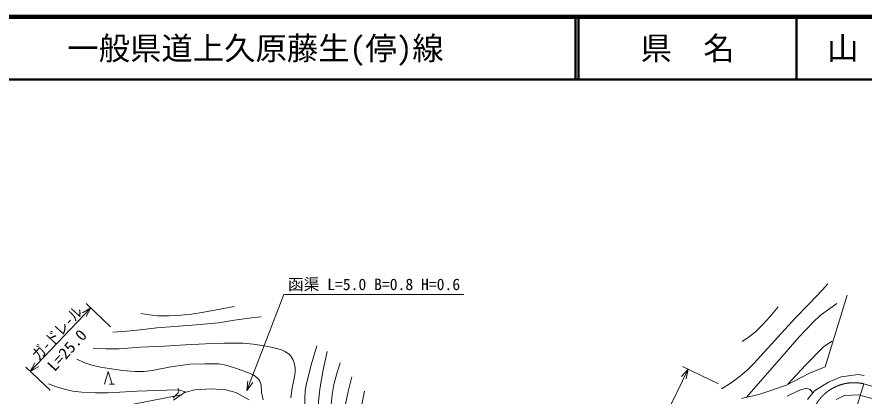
# Model space of a CAD drawing. Units: millimetres, scale not verified. Extents: x 40000 to 680000, y 20000 to 380000.
# Drawn here: x 208698 to 343764, y 319555 to 380000 of the extents above; entities that cross this region are included whole.
import ezdxf
from ezdxf.enums import TextEntityAlignment as Align

# ---------------------------------------------------------------- set-up
doc = ezdxf.new("R2010")
doc.units = ezdxf.units.MM
doc.header["$LTSCALE"] = 1000
doc.linetypes.add('CHAIN', pattern=[18.5, 12, -1.5, 3.5, -1.5])
for name, color, linetype, lineweight in [('M-BGD', 7, 'Continuous', 13), ('M-BMK', 2, 'CHAIN', 13), ('M-STR-HTXT', 7, 'Continuous', 13), ('M-TTL', 2, 'Continuous', 140), ('M-TTL-LINE', 7, 'Continuous', 50)]:
    doc.layers.add(name, color=color, linetype=linetype, lineweight=lineweight)
doc.layers.add('M-TTL-TXT', color=7, linetype='Continuous')
doc.styles.add('ＭＳ ゴシック', font='')
doc.styles.get('ＭＳ ゴシック').set_extended_font_data('MS Gothic')

msp = doc.modelspace()

# ---------------------------------------------------------------- linework, layer by layer
at = {"layer": 'M-BGD'}
for p, q in [((341053, 335630), (337589, 324224)), ((337589, 324224), (335055, 323210)), ((222661, 321444), (223261, 323444)), ((223261, 323444), (223861, 321444)), ((335055, 323210), (331379, 321309)), ((340097, 322640), (342826, 322993)), ((342826, 322993), (343782, 322857)), ((335866, 320365), (338095, 321775)), ((338095, 321775), (340097, 322640)), ((223461, 321444), (224261, 321444)), ((233643, 318884), (235401, 320110)), ((234351, 320756), (234409, 320701)), ((234475, 320221), (234407, 320093)), ((234409, 320701), (234468, 320589)), ((234468, 320589), (234498, 320476)), ((234501, 320335), (234475, 320221)), ((234498, 320476), (234501, 320335)), ((235401, 320110), (237077, 320560)), ((237077, 320560), (239693, 320683)), ((239693, 320683), (241982, 320560)), ((241982, 320560), (243576, 320110)), ((243576, 320110), (245702, 318966)), ((331379, 321309), (327155, 319873)), ((331506, 319535), (333365, 320422)), ((333365, 320422), (334548, 320802)), ((334548, 320802), (335181, 320591)), ((334728, 319000), (335866, 320365)), ((335181, 320591), (335596, 320041)), ((234887, 319752), (227287, 318275)), ((234296, 319977), (233603, 319257)), ((234407, 320093), (234296, 319977)), ((327155, 319873), (324240, 319155)), ((339337, 319001), (340639, 319622)), ((340639, 319622), (342902, 319746)), ((342902, 319746), (345414, 319063))]:
    msp.add_line(p, q, dxfattribs=at)
for points in [[(321056, 320714), (322571, 321687), (324042, 322769), (325106, 323681), (326206, 324762), (332777, 331981), (334982, 334185), (337164, 336517), (338009, 337467)], [(228458, 332715), (229838, 332481), (231153, 332364), (232956, 332356), (234858, 332450), (236509, 332615), (238484, 332929), (243310, 333815)], [(324307, 328265), (325477, 329034), (326433, 329795), (327585, 330910), (328725, 332161), (330058, 333766)], [(325057, 319414), (331361, 326594), (333426, 328985), (335628, 331359), (336764, 332374), (337909, 333266), (339409, 334316)], [(224007, 329765), (226203, 329901), (228345, 330138), (231002, 330434), (233795, 330641), (237351, 330890), (240843, 331240), (243374, 331681), (246100, 332044), (247661, 332165)], [(331608, 321464), (334468, 324512), (337373, 327460), (338659, 328315)], [(220857, 327116), (222857, 327060), (225006, 327108), (228407, 327338), (232204, 327488), (235500, 327733), (238758, 327873), (241659, 327969), (244759, 327964), (246361, 327816), (248135, 327540), (249501, 327286), (250855, 326918), (251421, 326674), (252090, 326231), (252392, 325914), (252709, 325401), (252912, 324866), (253052, 324073), (253049, 323364), (252904, 322375), (252589, 320873), (252361, 319289)], [(256507, 327564), (255650, 324671), (254848, 321565), (254665, 320383), (254577, 319118), (254559, 316662), (254652, 314214), (254841, 312625), (255134, 311032), (255471, 309779), (255996, 308269), (256490, 306957), (256937, 305423), (257051, 304521), (257072, 303318), (257057, 302710)], [(258157, 326664), (257531, 323730), (256983, 320658), (256780, 318671), (256662, 316472), (256602, 314958), (256652, 313162), (256864, 311730), (257207, 310163), (257551, 308597), (257810, 306918), (257906, 305319), (257893, 303663), (257697, 300365), (257619, 297112), (257666, 295112), (257605, 293213), (257557, 292561)], [(218256, 325416), (219356, 324922), (220647, 324459), (222010, 324165), (223402, 323968), (225545, 323649), (227557, 323451), (228958, 323495), (230256, 323643), (233252, 324193), (236258, 324632), (238657, 324714), (240910, 324678), (241989, 324471), (243251, 324105), (244768, 323598), (246150, 323021), (246692, 322719), (247190, 322264), (247404, 321923), (247614, 321347), (247717, 320113), (247941, 318942)], [(260258, 324866), (259692, 323154), (259220, 321376), (258947, 319802), (258773, 318207), (258648, 316363), (258622, 314163), (258756, 312470), (259004, 310687), (260095, 301088), (260958, 292461)], [(213705, 321515), (215008, 321001), (216216, 320636), (217591, 320358), (219053, 320180), (221250, 320065), (223258, 320056), (227850, 320321), (232603, 320492), (233615, 320554), (234609, 320515), (235709, 320165)], [(262108, 322616), (261518, 320290), (261039, 317990), (260806, 316406), (260658, 314616), (260629, 312616), (260707, 310564), (261593, 300867), (261785, 299078), (262081, 297336), (262958, 292361)], [(264108, 320316), (263623, 317965), (263216, 315484), (262932, 312898), (262764, 310418), (262708, 308414), (262756, 306014), (262875, 303614), (263113, 301167), (263675, 297917), (264366, 294527), (265159, 292261)]]:
    msp.add_lwpolyline(points, dxfattribs=at)
at = {"layer": 'M-BMK'}
msp.add_line((343746, 321498), (389407, 307673), dxfattribs=at)
msp.add_arc((342154, 314682), 7000, 76.85404, 188.03635, dxfattribs=at)
at = {"layer": 'M-STR-HTXT'}
for p, q in [((245376, 320453), (251247, 335750)), ((251247, 335750), (279930, 335750)), ((210833, 323492), (220484, 333618)), ((219145, 332822), (220484, 333618)), ((220484, 333618), (219753, 332242)), ((219760, 334308), (223632, 330618)), ((213980, 320492), (210109, 324182)), ((210833, 323492), (211564, 324867)), ((212172, 324288), (210833, 323492)), ((314799, 324293), (320538, 321517)), ((306460, 304757), (315700, 323857)), ((314668, 322690), (315700, 323857)), ((315700, 323857), (315424, 322324)), ((245376, 320453), (245521, 322004)), ((246305, 321703), (245376, 320453)), ((341347, 313960), (343746, 321498))]:
    msp.add_line(p, q, dxfattribs=at)
at = {"layer": 'M-TTL'}
msp.add_line((680000, 380000), (40000, 380000), dxfattribs=at)
at = {"layer": 'M-TTL-LINE'}
for p, q in [((297750, 380000), (297750, 370000)), ((298250, 380000), (298250, 370000)), ((333000, 380000), (333000, 370000)), ((40000, 370000), (680000, 370000))]:
    msp.add_line(p, q, dxfattribs=at)

# ---------------------------------------------------------------- texts
at = {"layer": 'M-STR-HTXT', "style": 'ＭＳ ゴシック'}
msp.add_text('函渠 L=5.0 B=0.8 H=0.6', height=1833, dxfattribs=at).set_placement((251914, 335898), align=Align.BOTTOM_LEFT)
for s, rotation, width, p in [('ガ-ドレ-ル', 47.5, 0.85, (212581, 324715)), ('L=25.0', 47.6, 1.05, (215113, 322975))]:
    msp.add_text(s, height=1833, rotation=rotation, dxfattribs=dict(at, width=width)).set_placement(p, align=Align.BOTTOM_LEFT)
at = {"layer": 'M-TTL-TXT', "style": 'ＭＳ ゴシック'}
msp.add_text('一般県道上久原藤生(停)線', height=3666, dxfattribs=at).set_placement((216734, 375000), align=Align.MIDDLE_LEFT)
for s, p in [('県\u3000名', (315625, 375000)), ('山\u3000口\u3000県', (350375, 375000))]:
    msp.add_text(s, height=3666, dxfattribs=at).set_placement(p, align=Align.MIDDLE_CENTER)

doc.saveas('drawing.dxf')
